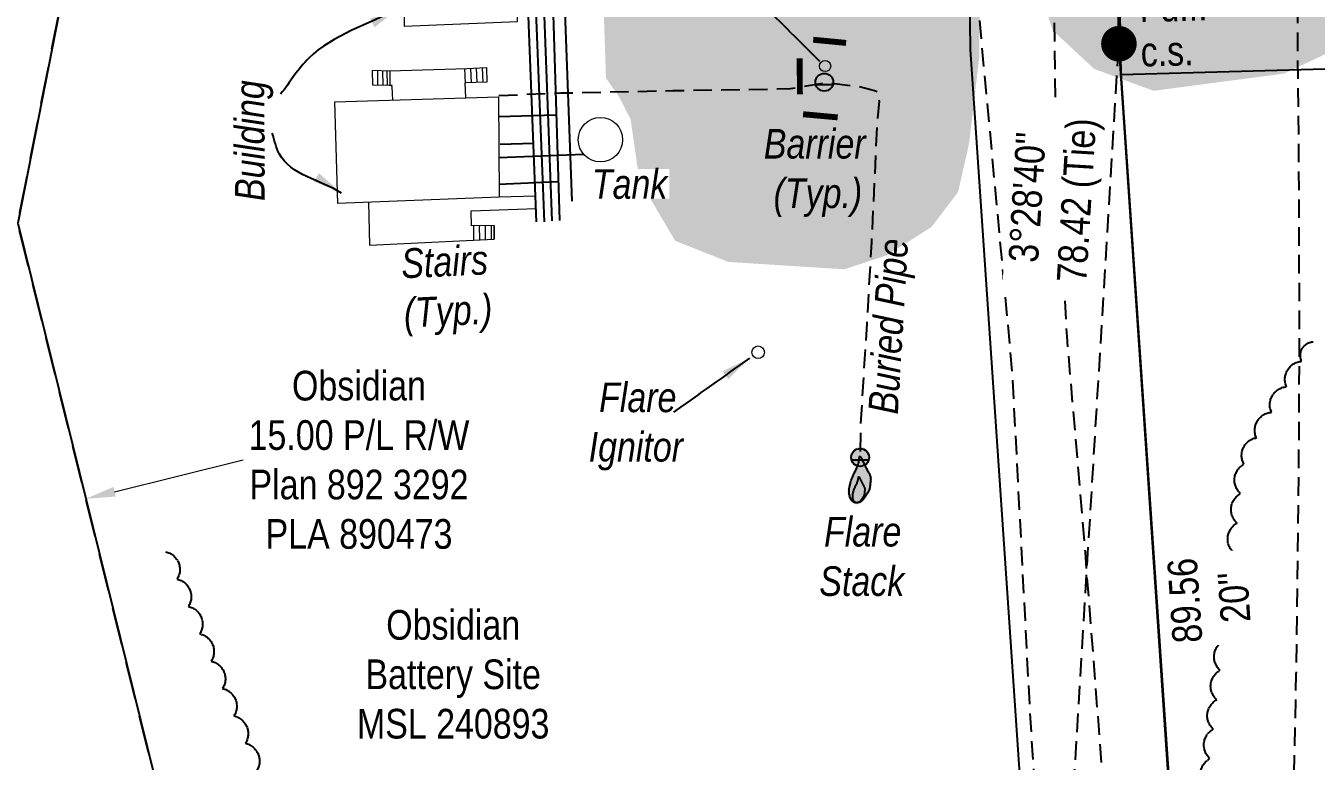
# Model space of a CAD drawing. Extents: x 623995 to 631000, y 5840139 to 5844688.
# Drawn here: x 629826.5 to 630261.8, y 5840692.2 to 5840940.2 of the extents above; entities that cross this region are included whole.
import ezdxf

# ---------------------------------------------------------------- set-up
doc = ezdxf.new("R2010")
doc.units = 0
doc.header["$LTSCALE"] = 5
doc.header["$PDSIZE"] = 0.5
for name, pattern in [('0', [1, 1, 0]), ('foc-ACCESSROAD', [3.75, 2.5, -1.25]), ('foc-TIELINE', [1.875, 1.25, -0.625]), ('UG_PIPE', [1.875, 1.25, -0.625])]:
    doc.linetypes.add(name, pattern=pattern)
doc.layers.get('Defpoints').update_dxf_attribs({"color": 9})
for name, color, linetype, lineweight in [('AS-GENERAL', 48, 'Continuous', 18), ('C-AR-T', 13, 'Continuous', 9), ('C-RW-T', 13, 'Continuous', 9), ('T-TEXT', 48, 'Continuous', 18)]:
    doc.layers.add(name, color=color, linetype=linetype, lineweight=lineweight)
for name, color, linetype in [('AS-PIPE-AG', 44, 'Continuous'), ('AS-PIPE-UG', 44, 'UG_PIPE'), ('AS-PIPE-UG-T', 44, 'Continuous'), ('AS-ROADS', 254, 'Continuous'), ('AS-SYMBOL', 7, 'Continuous'), ('C-RW', 13, 'Continuous'), ('C-WS', 13, 'foc-ACCESSROAD'), ('L-BD', 7, 'Continuous'), ('L-MON', 1, 'Continuous'), ('L-TIE', 7, 'foc-TIELINE'), ('L-TIE-T', 7, 'Continuous'), ('T-BUSH', 110, '0')]:
    doc.layers.add(name, color=color, linetype=linetype)
doc.styles.add('80CG', font='ARIALN.TTF', dxfattribs={"height": 10})
doc.styles.add('80L', font='ARIALN.TTF', dxfattribs={"height": 10})
doc.dimstyles.new('Compass 5 000', dxfattribs={"dimscale": 5, "dimtxt": 9, "dimasz": 2, "dimexe": 0.2, "dimexo": 0.0625, "dimgap": 0.5, "dimtad": 0, "dimtih": 1, "dimtoh": 1, "dimzin": 0, "dimdsep": 46, "dimtxsty": '80CG', "dimcen": 0.1, "dimse1": 1, "dimse2": 1, "dimclrd": 256, "dimclrt": 256, "dimaunit": 1, "dimadec": 4, "dimazin": 0, "dimtfac": 0.06, "dimtofl": 0, "dimtmove": 0, "dimatfit": 1, "dimfxl": 0.2, "dimtolj": 1, "dimtzin": 0, "dimlwd": -1, "dimarcsym": 0})

# ---------------------------------------------------------------- blocks, each defined once
blk = doc.blocks.new('*D707')
at = {"layer": 'C-RW-T', "transparency": 16777216}
for p, q in [((629856.48, 5840783.06), (629899.84, 5840793.76)), ((629764.26, 5840760.31), (629754.55, 5840757.92))]:
    blk.add_line(p, q, dxfattribs=at)
for points in [[(629856.08, 5840784.68), (629856.88, 5840781.44), (629846.77, 5840780.66)], [(629763.86, 5840761.93), (629764.66, 5840758.69), (629773.97, 5840762.71)]]:
    blk.add_solid(points, dxfattribs=at)
at = {"layer": 'Defpoints', "color": 0, "transparency": 16777216}
for p in [(629842.25, 5840798.97), (629769.45, 5840781.02), (629773.97, 5840762.71)]:
    blk.add_point(p, dxfattribs=at)
at = {"layer": 'C-RW-T', "transparency": 16777216, "insert": (629938.92, 5840793.76), "char_height": 10, "attachment_point": 5, "style": '80CG'}
blk.add_mtext('\\A1;Obsidian\\P15.00 P/L R/W\\PPlan 892 3292\\PPLA 890473', dxfattribs=at)
blk = doc.blocks.new('RISER')
h = blk.add_hatch(color=255)
h.dxf.hatch_style = 1
edge = h.paths.add_edge_path()
edge.add_arc((0, 0), 0.7, 0, 360)
blk.add_hatch(color=48).paths.add_polyline_path([(0.581, -0.15), (-0.581, -0.15, 0.774597)])
at = {"color": 48}
blk.add_line((-0.581, -0.15), (0.581, -0.15), dxfattribs=at)
blk.add_circle((0, 0), 0.6, dxfattribs=at)
blk = doc.blocks.new('FLARE')
h = blk.add_hatch(color=255)
h.dxf.hatch_style = 1
h.paths.add_polyline_path([(0.163, 2.409, 0.114147), (0.125, 2.434), (0.109, 2.439, 0.261551), (0.012, 2.423), (0, 2.413, 0.131268), (-0.031, 2.371), (-0.04, 2.346, 0.041497), (-0.045, 2.33), (-0.053, 2.292, 0.015174), (-0.054, 2.286), (-0.061, 2.237, 0.004376), (-0.061, 2.236), (-0.068, 2.178), (-0.077, 2.114), (-0.087, 2.047), (-0.101, 1.977), (-0.118, 1.906), (-0.14, 1.833), (-0.165, 1.759), (-0.193, 1.684), (-0.223, 1.609), (-0.256, 1.534), (-0.289, 1.46), (-0.324, 1.388), (-0.358, 1.317), (-0.393, 1.247, 0.000505), (-0.393, 1.247), (-0.428, 1.176, 0.002398), (-0.428, 1.175), (-0.463, 1.104, 0.004177), (-0.464, 1.102), (-0.497, 1.029, 0.005735), (-0.498, 1.027), (-0.531, 0.951, 0.006994), (-0.532, 0.948), (-0.564, 0.869, 0.00791), (-0.565, 0.866), (-0.596, 0.781, 0.008323), (-0.597, 0.778), (-0.627, 0.688, 0.008095), (-0.628, 0.684), (-0.656, 0.59, 0.008067), (-0.656, 0.587), (-0.682, 0.489, 0.008387), (-0.682, 0.486), (-0.704, 0.386, 0.009056), (-0.705, 0.383), (-0.723, 0.283, 0.010123), (-0.724, 0.279), (-0.738, 0.181, 0.011689), (-0.739, 0.176), (-0.748, 0.081, 0.013925), (-0.748, 0.075), (-0.752, -0.017, 0.016488), (-0.752, -0.023), (-0.749, -0.11, 0.017255), (-0.749, -0.117), (-0.741, -0.198, 0.01735), (-0.74, -0.205), (-0.728, -0.28, 0.017311), (-0.726, -0.287), (-0.71, -0.357, 0.01715), (-0.708, -0.364), (-0.687, -0.429, 0.016886), (-0.685, -0.435), (-0.662, -0.495, 0.016546), (-0.659, -0.501), (-0.634, -0.556, 0.016164), (-0.631, -0.562), (-0.604, -0.611, 0.016329), (-0.6, -0.617), (-0.572, -0.661, 0.018828), (-0.568, -0.667), (-0.538, -0.707, 0.022087), (-0.533, -0.714), (-0.502, -0.748, 0.025345), (-0.495, -0.755), (-0.463, -0.785, 0.028234), (-0.454, -0.792), (-0.42, -0.817, 0.030298), (-0.409, -0.823), (-0.373, -0.843, 0.031129), (-0.362, -0.848), (-0.324, -0.864, 0.030544), (-0.312, -0.867), (-0.272, -0.878, 0.028465), (-0.26, -0.88), (-0.217, -0.887, 0.025311), (-0.207, -0.888), (-0.162, -0.89, 0.02283), (-0.153, -0.89), (-0.107, -0.887, 0.021226), (-0.099, -0.887), (-0.052, -0.88, 0.020401), (-0.044, -0.879), (0.002, -0.869, 0.020299), (0.01, -0.867), (0.055, -0.853, 0.020911), (0.063, -0.85), (0.106, -0.833, 0.022277), (0.114, -0.83), (0.154, -0.809, 0.023712), (0.163, -0.804), (0.2, -0.781, 0.022408), (0.207, -0.776), (0.242, -0.749, 0.01993), (0.248, -0.744), (0.28, -0.716, 0.017146), (0.285, -0.711), (0.314, -0.68, 0.014211), (0.318, -0.676), (0.345, -0.645, 0.011221), (0.348, -0.641), (0.374, -0.609, 0.008212), (0.376, -0.606), (0.4, -0.573, 0.005172), (0.402, -0.571), (0.425, -0.538, 0.002523), (0.425, -0.537), (0.448, -0.505, 0.001671), (0.448, -0.504), (0.47, -0.472, 0.001229), (0.471, -0.472), (0.492, -0.439, 0.00075), (0.493, -0.439), (0.514, -0.406, 0.00026), (0.515, -0.406), (0.537, -0.373), (0.56, -0.339), (0.583, -0.304), (0.608, -0.267), (0.634, -0.229, 0.001311), (0.634, -0.228), (0.661, -0.188, 0.003726), (0.662, -0.187), (0.689, -0.145, 0.006065), (0.691, -0.143), (0.717, -0.101, 0.008452), (0.719, -0.098), (0.744, -0.054, 0.010991), (0.746, -0.05), (0.77, -0.005, 0.013767), (0.772, 0), (0.793, 0.046, 0.016839), (0.795, 0.053), (0.813, 0.099, 0.019104), (0.815, 0.107), (0.829, 0.154, 0.016987), (0.83, 0.161), (0.841, 0.209, 0.013636), (0.842, 0.214), (0.849, 0.263, 0.010244), (0.85, 0.267), (0.855, 0.315, 0.006846), (0.856, 0.317), (0.86, 0.365, 0.003419), (0.86, 0.367), (0.863, 0.414), (0.867, 0.46), (0.871, 0.503), (0.876, 0.545), (0.881, 0.586), (0.887, 0.628, 0.001278), (0.887, 0.629), (0.893, 0.67, 0.004735), (0.893, 0.672), (0.898, 0.712, 0.008354), (0.899, 0.715), (0.902, 0.755, 0.012059), (0.902, 0.76), (0.904, 0.8, 0.015712), (0.904, 0.806), (0.903, 0.846, 0.018457), (0.903, 0.853), (0.899, 0.893, 0.018102), (0.898, 0.9), (0.891, 0.94, 0.016533), (0.89, 0.946), (0.88, 0.987, 0.014576), (0.878, 0.992), (0.866, 1.034, 0.012435), (0.864, 1.038), (0.849, 1.081, 0.010283), (0.847, 1.085), (0.829, 1.13, 0.00824), (0.828, 1.133), (0.807, 1.18, 0.00638), (0.806, 1.182), (0.782, 1.232, 0.004735), (0.781, 1.234), (0.755, 1.286, 0.003388), (0.755, 1.287), (0.727, 1.341, 0.002345), (0.726, 1.342), (0.697, 1.398, 0.001492), (0.696, 1.399), (0.666, 1.455, 0.000746), (0.666, 1.456), (0.635, 1.513), (0.604, 1.569), (0.575, 1.625), (0.546, 1.678), (0.52, 1.729), (0.495, 1.779), (0.471, 1.827), (0.448, 1.875), (0.425, 1.923), (0.401, 1.973), (0.377, 2.023), (0.353, 2.076, 0.000332), (0.353, 2.076), (0.327, 2.132, 0.001849), (0.326, 2.132), (0.3, 2.188, 0.0038), (0.299, 2.189), (0.273, 2.242, 0.006473), (0.272, 2.244), (0.246, 2.293, 0.010865), (0.244, 2.297), (0.22, 2.338, 0.019524), (0.215, 2.345), (0.193, 2.377, 0.041077), (0.183, 2.389)])
at = {"color": 48, "flags": 128}
for points in [[(0.109, -0.72), (0.069, -0.74), (0.026, -0.758), (-0.019, -0.771), (-0.065, -0.781), (-0.112, -0.788), (-0.158, -0.79), (-0.203, -0.788), (-0.246, -0.782), (-0.287, -0.771), (-0.325, -0.755), (-0.361, -0.735), (-0.395, -0.711), (-0.428, -0.681), (-0.458, -0.647), (-0.488, -0.608), (-0.516, -0.563), (-0.543, -0.514), (-0.569, -0.459), (-0.592, -0.399), (-0.612, -0.334), (-0.629, -0.264), (-0.642, -0.188), (-0.649, -0.107), (-0.652, -0.021), (-0.648, 0.071), (-0.639, 0.167), (-0.625, 0.265), (-0.607, 0.365), (-0.585, 0.464), (-0.56, 0.562), (-0.532, 0.656), (-0.502, 0.747), (-0.472, 0.831), (-0.439, 0.911), (-0.406, 0.987), (-0.373, 1.06), (-0.338, 1.132), (-0.304, 1.202), (-0.269, 1.273), (-0.233, 1.345), (-0.198, 1.418), (-0.164, 1.494), (-0.131, 1.57), (-0.1, 1.648), (-0.071, 1.725), (-0.045, 1.803), (-0.022, 1.88), (-0.003, 1.955), (0.011, 2.029), (0.022, 2.1), (0.031, 2.165), (0.038, 2.223), (0.045, 2.272), (0.053, 2.31), (0.063, 2.335), (0.075, 2.345), (0.091, 2.339), (0.111, 2.319), (0.133, 2.287), (0.158, 2.246), (0.183, 2.197), (0.21, 2.144), (0.236, 2.089), (0.262, 2.034), (0.287, 1.981), (0.311, 1.93), (0.334, 1.88), (0.358, 1.832), (0.381, 1.783), (0.406, 1.734), (0.431, 1.684), (0.458, 1.632), (0.486, 1.578), (0.516, 1.522), (0.547, 1.465), (0.578, 1.408), (0.608, 1.351), (0.638, 1.295), (0.666, 1.241), (0.692, 1.189), (0.715, 1.139), (0.736, 1.092), (0.755, 1.048), (0.77, 1.005), (0.783, 0.963), (0.792, 0.923), (0.799, 0.883), (0.803, 0.843), (0.804, 0.804), (0.803, 0.764), (0.799, 0.724), (0.794, 0.684), (0.788, 0.642), (0.782, 0.6), (0.776, 0.557), (0.771, 0.513), (0.767, 0.468), (0.764, 0.421), (0.76, 0.374), (0.756, 0.326), (0.75, 0.278), (0.743, 0.23), (0.733, 0.182), (0.719, 0.134), (0.702, 0.087), (0.681, 0.041), (0.658, -0.004), (0.632, -0.048), (0.606, -0.091), (0.579, -0.132), (0.552, -0.172), (0.525, -0.211), (0.5, -0.248), (0.477, -0.283), (0.454, -0.317), (0.431, -0.351), (0.409, -0.383), (0.388, -0.416), (0.366, -0.448), (0.343, -0.481), (0.32, -0.514), (0.296, -0.547), (0.27, -0.579), (0.242, -0.611), (0.213, -0.641), (0.181, -0.67), (0.147, -0.696)], [(0.018, -0.749), (-0.005, -0.76), (-0.029, -0.77), (-0.054, -0.778), (-0.08, -0.783), (-0.106, -0.787), (-0.132, -0.788), (-0.157, -0.787), (-0.181, -0.783), (-0.204, -0.777), (-0.225, -0.769), (-0.246, -0.758), (-0.265, -0.744), (-0.283, -0.727), (-0.3, -0.708), (-0.317, -0.686), (-0.332, -0.661), (-0.348, -0.633), (-0.362, -0.603), (-0.375, -0.569), (-0.386, -0.533), (-0.396, -0.493), (-0.403, -0.451), (-0.407, -0.406), (-0.408, -0.357), (-0.406, -0.306), (-0.401, -0.252), (-0.394, -0.197), (-0.383, -0.142), (-0.371, -0.086), (-0.357, -0.031), (-0.341, 0.022), (-0.325, 0.072), (-0.308, 0.12), (-0.29, 0.165), (-0.271, 0.207), (-0.252, 0.248), (-0.233, 0.288), (-0.213, 0.328), (-0.194, 0.367), (-0.174, 0.407), (-0.155, 0.449), (-0.135, 0.491), (-0.117, 0.534), (-0.099, 0.577), (-0.083, 0.62), (-0.068, 0.664), (-0.056, 0.707), (-0.045, 0.749), (-0.037, 0.791), (-0.031, 0.83), (-0.026, 0.867), (-0.022, 0.899), (-0.018, 0.927), (-0.014, 0.948), (-0.008, 0.962), (-0.001, 0.968), (0.008, 0.964), (0.019, 0.953), (0.031, 0.935), (0.045, 0.912), (0.059, 0.885), (0.074, 0.855), (0.089, 0.824), (0.103, 0.793), (0.117, 0.764), (0.131, 0.735), (0.144, 0.707), (0.157, 0.68), (0.17, 0.653), (0.184, 0.625), (0.198, 0.597), (0.213, 0.568), (0.229, 0.538), (0.246, 0.507), (0.263, 0.475), (0.28, 0.443), (0.297, 0.411), (0.314, 0.38), (0.329, 0.349), (0.344, 0.32), (0.357, 0.292), (0.369, 0.266), (0.379, 0.241), (0.388, 0.217), (0.395, 0.194), (0.4, 0.171), (0.404, 0.149), (0.406, 0.126), (0.407, 0.104), (0.406, 0.082), (0.404, 0.06), (0.401, 0.037), (0.398, 0.014), (0.395, -0.009), (0.391, -0.034), (0.388, -0.058), (0.386, -0.084), (0.384, -0.11), (0.382, -0.136), (0.38, -0.163), (0.377, -0.19), (0.373, -0.217), (0.367, -0.244), (0.359, -0.271), (0.349, -0.297), (0.338, -0.323), (0.325, -0.348), (0.311, -0.373), (0.296, -0.397), (0.281, -0.42), (0.265, -0.442), (0.251, -0.464), (0.237, -0.484), (0.223, -0.504), (0.211, -0.523), (0.198, -0.542), (0.186, -0.56), (0.174, -0.579), (0.161, -0.597), (0.149, -0.615), (0.136, -0.633), (0.122, -0.652), (0.108, -0.67), (0.092, -0.688), (0.076, -0.705), (0.058, -0.721), (0.039, -0.736)]]:
    blk.add_lwpolyline(points, close=True, dxfattribs=at)
blk = doc.blocks.new('fdia')
at = {"color": 255, "const_width": 1}
blk.add_lwpolyline([(-0.5, 0, 1), (0.5, 0, 1)], format="xyb", close=True, dxfattribs=at)
blk = doc.blocks.new('Fdiaa')
blk.add_blockref('fdia', (0, 0))
blk = doc.blocks.new('fdib')
at = {"color": 1, "const_width": 1.6}
blk.add_lwpolyline([(-0.4, 0, 1), (0.4, 0, 1)], format="xyb", close=True, dxfattribs=at)
at = {"color": 1}
blk.add_circle((0, 0), 0.8, dxfattribs=at)
blk = doc.blocks.new('Fdibb')
blk.add_blockref('fdib', (0, 0))
blk = doc.blocks.new('fdicc')
for name in ['Fdibb', 'Fdiaa']:
    blk.add_blockref(name, (0, 0))
blk = doc.blocks.new('FDI')
blk.add_blockref('fdicc', (0, 0))

msp = doc.modelspace()

# ---------------------------------------------------------------- hatches: boundary and pattern name
at = {"layer": 'AS-ROADS'}
h = msp.add_hatch(color=256, dxfattribs=at)
h.dxf.hatch_style = 1
h.paths.add_polyline_path([(630153.666, 5841160.197), (630162.394, 5841174.219), (630169.564, 5841185.749), (630175.487, 5841200.706), (630186.681, 5841216.711), (630196.656, 5841217.645), (630211.308, 5841213.595), (630228.141, 5841208.609), (630243.104, 5841201.442), (630248.092, 5841179.006), (630248.716, 5841171.527), (630261.808, 5841174.643), (630263.679, 5841194.275), (630267.42, 5841211.413), (630277.083, 5841236.03), (630285.5, 5841250.053), (630302.075, 5841281.601), (630292.1, 5841300.921), (630282.436, 5841313.385), (630272.149, 5841327.719), (630267.785, 5841342.677), (630257.497, 5841355.453), (630223.489, 5841399.165), (630210.708, 5841421.912), (630180.782, 5841444.348), (630164.572, 5841458.059), (630114.012, 5841532.963), (630060.973, 5841614.401), (629969.891, 5841734.502), (629941.058, 5841726.608), (630022.839, 5841629.38), (630083.342, 5841535.846), (630105.602, 5841472.962), (630114.312, 5841430.395), (630118.184, 5841397.018), (630113.828, 5841363.641), (630091.717, 5841345.222), (630068.697, 5841334.177), (630046.597, 5841330.495), (630025.726, 5841330.188), (630014.983, 5841328.961), (630010.072, 5841275.883), (630028.795, 5841271.28), (630030.938, 5841151.505), (630029.774, 5841074.16), (630030.389, 5841052.957), (630019.751, 5840995.94), (630022.239, 5840922.581), (630026.682, 5840916.209), (630030.546, 5840908.678), (630033.504, 5840888.12), (630045.587, 5840867.681), (630063.555, 5840860.558), (630102.591, 5840858.081), (630116.841, 5840862.726), (630132.022, 5840872.326), (630141.006, 5840884.094), (630144.724, 5840900.507), (630148.132, 5840929.308), (630148.442, 5840956.869), (630149.061, 5840972.354), (630156.615, 5840971.129), (630166.528, 5840957.722), (630172.943, 5840938.681), (630186.938, 5840925.662), (630206.959, 5840918.279), (630250.955, 5840924.078), (630264.562, 5840930.49), (630285.749, 5840937.873), (630305.575, 5840947.006), (630318.21, 5840951.086), (630358.036, 5840952.147), (630358.657, 5840962.398), (630345.497, 5840967.94), (630331.228, 5840969.038), (630317.813, 5840969.891), (630281.001, 5840967.499), (630256.823, 5840969.838), (630244.93, 5840975.1), (630235.765, 5840991.277), (630227.381, 5841000.438), (630198.329, 5841002.971), (630179.806, 5841002.777), (630159.486, 5841011.438), (630154.806, 5841024.302), (630151.101, 5841040.284), (630142.132, 5841053.343), (630136.088, 5841065.817), (630139.949, 5841111.586), (630146.184, 5841123.115), (630148.99, 5841142.747)])
h.paths.add_polyline_path([(630153.281, 5841256.771), (630151.088, 5841268.98), (630149.209, 5841285.886), (630147.957, 5841322.201), (630147.957, 5841348.498), (630149.523, 5841403.911), (630150.149, 5841406.728), (630159.545, 5841410.798), (630174.891, 5841405.789), (630205.896, 5841379.492), (630227.819, 5841354.76), (630244.418, 5841329.715), (630253.5, 5841297.782), (630252.561, 5841277.433), (630244.731, 5841258.336), (630224.693, 5841253.844), (630201.198, 5841258.023), (630193.369, 5841269.92), (630175.204, 5841259.902)], flags=16)

# ---------------------------------------------------------------- linework, layer by layer
at = {"layer": 'AS-GENERAL', "flags": 128}
for points in [[(629954.516, 5840961.191), (629954.204, 5840940.108), (629992.44, 5840941.665), (629991.816, 5840962.437), (629954.516, 5840961.191)], [(629950.046, 5840919.581), (629950.087, 5840920.1), (629949.179, 5840920.063), (629943.59, 5840920.214), (629943.508, 5840925.284), (629949.179, 5840924.99), (629975.335, 5840925.799), (629981.932, 5840926.112), (629982.023, 5840921.195)], [(629945.301, 5840920.168), (629945.256, 5840925.193)], [(629947.037, 5840920.121), (629946.934, 5840925.106)], [(629948.482, 5840920.082), (629948.408, 5840925.03)], [(629949.377, 5840920.072), (629949.375, 5840924.996)], [(629974.838, 5840920.873), (629974.607, 5840925.765)], [(629976.835, 5840920.967), (629976.604, 5840925.859)], [(629978.832, 5840921.062), (629978.601, 5840925.954)], [(629980.829, 5840921.156), (629980.598, 5840926.049)], [(629950.046, 5840919.581), (629950.18, 5840915.126)], [(629982.023, 5840921.195), (629974.675, 5840920.956), (629974.828, 5840915.868)], [(629930.749, 5840914.541), (629985.985, 5840916.204), (629986.151, 5840882.443), (629931.747, 5840880.281), (629930.749, 5840914.541)]]:
    msp.add_lwpolyline(points, dxfattribs=at)
at = {"layer": 'AS-GENERAL', "const_width": 1.999, "flags": 128}
for points in [[(630092.149, 5840935.503), (630103.239, 5840934.432)], [(630087.648, 5840917.134), (630087.595, 5840929.184)], [(630088.72, 5840910.386), (630100.399, 5840909.315)]]:
    msp.add_lwpolyline(points, dxfattribs=at)
at = {"layer": 'AS-GENERAL'}
for centre, radius in [((630096.169, 5840926.63), 1.89), ((630020.369, 5840901.797), 7.489), ((630073.568, 5840830.093), 2.12)]:
    msp.add_circle(centre, radius, dxfattribs=at)
at = {"layer": 'AS-PIPE-AG', "flags": 128}
for points in [[(630004.05, 5840874.4), (629995.728, 5841096.785), (630014.574, 5841097.071), (630014.202, 5841210.34)], [(629998.814, 5840874.093), (629990.032, 5841099.677), (629989.946, 5841101.409)], [(629992.333, 5841101.527), (630001.431, 5840874.094)], [(630018.11, 5841073.03), (630000.526, 5841072.221), (630006.554, 5840874.58)], [(630010.78, 5840881.028), (630003.831, 5841069.508), (630015.899, 5841070.067)], [(629986.017, 5840909.635), (630005.466, 5840910.228)], [(629986.593, 5840900.284), (629997.782, 5840900.585)], [(630014.753, 5840896.843), (629986.086, 5840895.661)], [(629986.129, 5840886.82), (630005.944, 5840887.644)]]:
    msp.add_lwpolyline(points, dxfattribs=at)
at = {"layer": 'AS-PIPE-UG', "flags": 128}
for points in [[(630215.748, 5841167.418), (630243.193, 5841164.198), (630252.508, 5841160.243), (630256.633, 5841154.898), (630260.203, 5841147.728), (630257.888, 5841129.648), (630256.653, 5841097.523), (630256.508, 5841066.768), (630256.173, 5841022.948), (630255.468, 5840940.138), (630255.903, 5840893.538), (630256.083, 5840837.923), (630255.878, 5840790.228), (630255.008, 5840721.498), (630253.333, 5840642.273), (630250.873, 5840588.573), (630247.958, 5840570.993), (630235.053, 5840551.283), (630207.938, 5840537.178), (630167.258, 5840518.873), (630110.758, 5840518.778), (630047.053, 5840527.198), (629994.948, 5840538.208), (629947.418, 5840564.733)], [(630167.718, 5841051.903), (630173.543, 5841042.948), (630174.488, 5841000.553), (630173.353, 5840944.988), (630174.033, 5840902.238), (630177.683, 5840835.403), (630183.838, 5840762.638), (630190.913, 5840671.188), (630193.788, 5840623.278)], [(629986.123, 5840916.718), (630006.988, 5840917.563), (630044.763, 5840918.328), (630084.438, 5840919.013), (630096.678, 5840921.038), (630107.663, 5840919.713), (630112.853, 5840918.403), (630114.228, 5840917.783), (630114.353, 5840914.763), (630113.693, 5840907.748), (630111.803, 5840867.183), (630110.198, 5840839.843), (630108.103, 5840805.478), (630107.948, 5840794.588)]]:
    msp.add_lwpolyline(points, dxfattribs=at)
at = {"layer": 'C-RW', "flags": 128}
for points in [[(629499.587, 5841831.829), (629858.188, 5841491.323), (629867.829, 5841097.874), (629823.813, 5840873.653), (629878.998, 5840650.153), (629996.178, 5840556.518), (630220.362, 5840562.851), (630195.273, 5840934.148), (630192.312, 5841170.944), (630292.43, 5841172.051), (630295.326, 5840938.119), (630325.428, 5840490.631), (630227.86, 5840487.902), (629970.419, 5840481.241), (629812.253, 5840607.513), (629747.058, 5840871.798), (629793.068, 5841106.168), (629784.113, 5841458.373), (629443.938, 5841781.362)], [(630196.475, 5840179.167), (630145.212, 5840932.194), (630140.514, 5841315.921), (630190.492, 5841316.538), (630195.273, 5840934.148), (630246.521, 5840180.952)], [(630925.021, 5840840.533), (630811.174, 5840940.794), (630195.987, 5840923.653), (630193.249, 5841095.977), (630275.776, 5841096.89), (630278.45, 5841001.236), (630838.598, 5841016.544), (630977.849, 5840893.91)]]:
    msp.add_lwpolyline(points, dxfattribs=at)
at = {"layer": 'C-WS', "flags": 128}
msp.add_lwpolyline([(629739.873, 5841603.823), (629973.943, 5841812.393), (630169.918, 5841607.903), (630613.033, 5841620.138), (630629.993, 5841010.843), (630294.258, 5841001.663), (630295.033, 5840938.203), (630320.538, 5840565.018), (629996.178, 5840556.518), (629878.998, 5840650.153), (629823.813, 5840873.653), (629868.208, 5841099.803), (629858.188, 5841491.323), (629739.873, 5841603.823)], close=True, dxfattribs=at)
at = {"layer": 'T-BUSH', "flags": 128}
for points in [[(629795.878, 5840163.15, -0.5205671), (629803.145, 5840170.014, -0.5205671), (629810.412, 5840176.878, -0.5205671), (629817.68, 5840183.742, -0.5205671), (629824.947, 5840190.606, -0.5205671), (629832.215, 5840197.469, -0.5205671), (629839.571, 5840203.516, -0.5205671), (629848.14, 5840198.369, -0.5205671), (629856.709, 5840193.222, -0.5205671), (629865.279, 5840188.075, -0.5205671), (629873.848, 5840182.928, -0.5205671), (629882.133, 5840179.932, -0.5205671), (629889.069, 5840187.131, -0.5205671), (629896.004, 5840194.33, -0.5205671), (629902.94, 5840201.529, -0.5205671), (629909.875, 5840208.728, -0.5205671), (629916.811, 5840215.927, -0.5205671), (629923.747, 5840223.126, -0.5205671), (629930.682, 5840230.325, -0.5205671), (629937.618, 5840237.524, -0.5205671), (629944.553, 5840244.723, -0.5205671), (629951.489, 5840251.922, -0.5205671), (629958.424, 5840259.121, -0.5205671), (629965.382, 5840266.297, -0.5205671), (629972.815, 5840272.981, -0.5205671), (629980.247, 5840279.666, -0.5205671), (629987.68, 5840286.35, -0.5205671), (629995.113, 5840293.034, -0.5205671), (630002.546, 5840299.719, -0.5205671), (630011.838, 5840303.24, -0.5205671), (630021.294, 5840306.483, -0.5205671), (630030.749, 5840309.727, -0.5205671), (630037.77, 5840315.451, -0.5205671), (630041.19, 5840324.844, -0.5205671), (630044.611, 5840334.237, -0.5205671), (630048.032, 5840343.63, -0.5205671), (630039.039, 5840347.428, -0.5205671), (630029.736, 5840351.086, -0.5205671), (630020.433, 5840354.745, -0.5205671), (630011.13, 5840358.403, -0.5205671), (630013.196, 5840367.251, -0.5205671), (630016.527, 5840376.676, -0.5205671), (630019.857, 5840386.101, -0.5205671), (630025.35, 5840394.032, -0.5205671), (630032.992, 5840400.476, -0.5205671), (630040.634, 5840406.919, -0.5205671), (630048.276, 5840413.363, -0.5205671), (630055.919, 5840419.807, -0.5205671), (630063.561, 5840426.251, -0.5205671), (630069.499, 5840434.267, -0.5205671), (630075.308, 5840442.402, -0.5205671), (630081.116, 5840450.538, -0.5205671), (630086.925, 5840458.674, -0.5205671), (630092.733, 5840466.809, -0.5205671), (630098.542, 5840474.945, -0.5205671), (630104.35, 5840483.08, -0.5205671), (630110.159, 5840491.216, -0.5205671), (630115.967, 5840499.352, -0.5205671), (630121.776, 5840507.487, -0.5205671), (630127.584, 5840515.623, -0.5205671), (630136.528, 5840520.051, -0.5205671), (630145.516, 5840524.426, -0.5205671), (630154.504, 5840528.802, -0.5205671), (630163.492, 5840533.177, -0.5205671), (630172.48, 5840537.553, -0.5205671), (630181.468, 5840541.929, -0.5205671), (630190.455, 5840546.304, -0.5205671), (630199.443, 5840550.68, -0.5205671), (630208.431, 5840555.055, -0.5205671), (630211.058, 5840563.938, -0.5205671), (630212.206, 5840573.868, -0.5205671), (630213.355, 5840583.798, -0.5205671), (630214.503, 5840593.728, -0.5205671), (630215.651, 5840603.658, -0.5205671), (630216.799, 5840613.589, -0.5205671), (630217.947, 5840623.519, -0.5205671), (630219.095, 5840633.449, -0.5205671), (630220.243, 5840643.379, -0.5205671), (630221.391, 5840653.31, -0.5205671), (630222.539, 5840663.24, -0.5205671), (630223.687, 5840673.17, -0.5205671), (630224.835, 5840683.1, -0.5205671), (630225.983, 5840693.03, -0.5205671), (630227.131, 5840702.961, -0.5205671), (630228.279, 5840712.891, -0.5205671), (630229.427, 5840722.821, -0.5205671), (630230.575, 5840732.751, -0.5205671), (630231.723, 5840742.681, -0.5205671), (630232.871, 5840752.612, -0.5205671), (630234.019, 5840762.542, -0.5205671), (630235.167, 5840772.472, -0.5205671), (630236.315, 5840782.402, -0.5205671), (630237.463, 5840792.333, -0.5205671), (630241.658, 5840801.238, -0.5205671), (630246.743, 5840809.845, -0.5205671), (630251.828, 5840818.452, -0.5205671), (630256.912, 5840827.058, -0.5205671), (630260.814, 5840833.663, -0.5205671)], [(629873.694, 5840762.807, -0.5205671), (629877.534, 5840753.577, -0.5205671), (629881.373, 5840744.347, -0.5205671), (629885.213, 5840735.118, -0.5205671), (629889.052, 5840725.888, -0.5205671), (629892.892, 5840716.659, -0.5205671), (629896.732, 5840707.429, -0.5205671), (629900.571, 5840698.2, -0.5205671), (629904.411, 5840688.97, -0.5205671), (629908.251, 5840679.741, -0.5205671), (629912.09, 5840670.511, -0.5205671), (629915.93, 5840661.282, -0.5205671), (629919.769, 5840652.052, -0.5205671), (629923.609, 5840642.822, -0.5205671), (629927.449, 5840633.593, -0.5205671), (629931.288, 5840624.363, -0.5205671), (629935.128, 5840615.134, -0.5205671), (629938.968, 5840605.904, -0.5205671), (629948.114, 5840602.147, -0.5205671), (629957.457, 5840598.592, -0.5205671), (629966.8, 5840595.037, -0.5205671), (629976.143, 5840591.482, -0.5205671), (629985.486, 5840587.928, -0.5205671), (629994.829, 5840584.373, -0.5205671), (630004.172, 5840580.818, -0.5205671), (630013.515, 5840577.263, -0.5205671), (630022.858, 5840573.709, -0.5205671), (630032.201, 5840570.154, -0.5205671), (630041.544, 5840566.599, -0.5205671), (630050.886, 5840563.044, -0.5205671), (630060.229, 5840559.489, -0.5205671), (630069.572, 5840555.935, -0.5205671), (630067.228, 5840549.768, -0.5205671), (630060.287, 5840542.575, -0.5205671), (630053.345, 5840535.382, -0.5205671), (630046.404, 5840528.188, -0.5205671), (630039.463, 5840520.995, -0.5205671), (630032.521, 5840513.801, -0.5205671), (630025.58, 5840506.608, -0.5205671), (630018.639, 5840499.414, -0.5205671), (630011.697, 5840492.221, -0.5205671), (630004.756, 5840485.028, -0.5205671), (629997.815, 5840477.834, -0.5205671), (629990.874, 5840470.641, -0.5205671), (629983.932, 5840463.447, -0.5205671), (629976.991, 5840456.254, -0.5205671), (629970.05, 5840449.06, -0.5205671), (629963.108, 5840441.867, -0.5205671), (629956.167, 5840434.674, -0.5205671), (629949.202, 5840427.504, -0.5205671), (629942.077, 5840420.492, -0.5205671), (629934.952, 5840413.481, -0.5205671), (629927.827, 5840406.469, -0.5205671), (629920.701, 5840399.458, -0.5205671), (629913.576, 5840392.447, -0.5205671), (629906.451, 5840385.435, -0.5205671), (629899.326, 5840378.424, -0.5205671), (629892.201, 5840371.412, -0.5205671), (629885.076, 5840364.401, -0.5205671), (629877.951, 5840357.39, -0.5205671), (629870.826, 5840350.378, -0.5205671), (629863.7, 5840343.367, -0.5205671), (629856.575, 5840336.355, -0.5205671), (629849.45, 5840329.344, -0.5205671), (629842.325, 5840322.333, -0.5205671), (629835.101, 5840315.427, -0.5205671), (629827.61, 5840308.808, -0.5205671), (629820.118, 5840302.19, -0.5205671), (629812.627, 5840295.571, -0.5205671), (629805.135, 5840288.953, -0.5205671), (629797.644, 5840282.334, -0.5205671), (629790.152, 5840275.716, -0.5205671), (629782.661, 5840269.098, -0.5205671), (629775.169, 5840262.479, -0.5205671), (629767.678, 5840255.861, -0.5205671), (629760.186, 5840249.242, -0.5205671), (629752.695, 5840242.624, -0.5205671), (629745.203, 5840236.005, -0.5205671), (629737.711, 5840229.387, -0.5205671), (629733.578, 5840225.735, -0.5205671)]]:
    msp.add_lwpolyline(points, format="xyb", dxfattribs=at)

# ---------------------------------------------------------------- block references
at = {"layer": 'AS-SYMBOL', "color": 2, "xscale": 4.998179850000016, "yscale": 4.998179850000016, "zscale": 4.998179850000016}
for p in [(630095.888, 5840921.173), (630107.973, 5840794.613)]:
    msp.add_blockref('RISER', p, dxfattribs=at)
at = {"layer": 'AS-SYMBOL', "xscale": 4.998179850000016, "yscale": 4.998179850000016, "zscale": 4.998179850000016}
msp.add_blockref('FLARE', (630107.513, 5840783.273), dxfattribs=at)
at = {"layer": 'Defpoints'}
msp.add_blockref('FDI', (630195.273, 5840934.148), dxfattribs=at)
at = {"layer": 'L-MON', "color": 3, "xscale": 4.998179850000005, "yscale": 4.998179850000005, "zscale": 4.998179850000005}
msp.add_blockref('FDI', (630195.273, 5840934.148), dxfattribs=at)

# ---------------------------------------------------------------- texts
at = {"layer": 'AS-GENERAL', "char_height": 9.99636, "attachment_point": 1, "style": '80L'}
for s, width, insert in [('\\pi3.8438;{\\fArial Narrow|b0|i1|c0|p34;Flare \\P\\pi0.33214;Ignitor}', 32.93765, (630016.079, 5840819.891)), ('\\pi2.0566;{\\fArial Narrow|b0|i1|c0|p34;Flare \\P\\pi0.46104;Stack}', 29.3633, (630093.748, 5840774.574))]:
    msp.add_mtext_dynamic_manual_height_columns(s, width=width, gutter_width=50, heights=[0], dxfattribs=dict(at, insert=insert))
at = {"layer": 'AS-PIPE-UG-T', "insert": (630110.719, 5840809.606), "char_height": 9.99636, "attachment_point": 1, "rotation": 86.6403, "style": '80L'}
msp.add_mtext_dynamic_manual_height_columns('{\\fArial Narrow|b0|i1|c0|p34;Buried Pipe}', width=60.47936, gutter_width=50, heights=[0], dxfattribs=at)
at = {"layer": 'C-AR-T', "insert": (629970.69, 5840721.406), "char_height": 9.99636, "width": 103.94518, "attachment_point": 5, "style": '80CG'}
msp.add_mtext('\\A1;Obsidian \\PBattery Site\\PMSL 240893', dxfattribs=at)
at = {"layer": 'L-MON', "color": 1, "insert": (630202.053, 5840951.416), "char_height": 9.9964, "attachment_point": 1, "rotation": 1.58083, "line_spacing_factor": 0.9, "style": '80L'}
msp.add_mtext_dynamic_manual_height_columns('Fd.I. \\Pc.s.', width=22.04407, gutter_width=50, heights=[0], dxfattribs=at)
at = {"layer": 'T-TEXT', "insert": (630085.668, 5840905.415), "char_height": 9.99636, "attachment_point": 1, "style": '80L'}
msp.add_mtext_dynamic_manual_height_columns('\\pi-10.186;{\\fArial Narrow|b0|i1|c0|p34;Barrier\\P\\pi-6.8964;(Typ.)}', width=14.47792, gutter_width=50, heights=[0], dxfattribs=at)

# ---------------------------------------------------------------- leaders
at = {"layer": 'AS-GENERAL', "color": 6, "path_type": 1}
for points in [[(630094.335, 5840928.19), (630074.953, 5840947.56)], [(630070.678, 5840828.116), (630044.991, 5840809.852)]]:
    msp.add_leader(points, dimstyle='Compass 5 000', override={"dimgap": 0.5, "dimtad": 0}, dxfattribs=at)
at = {"layer": 'T-TEXT', "path_type": 1}
for points in [[(629952.158, 5840945.998), (629922.018, 5840929.339), (629912.444, 5840917.11)], [(629933.01, 5840883.792), (629912.089, 5840896.907), (629909.607, 5840903.996)]]:
    msp.add_leader(points, dimstyle='Compass 5 000', override={"dimgap": 0.5, "dimtad": 0}, dxfattribs=at)

# ---------------------------------------------------------------- next in the draw order: texts
at = {"layer": 'Defpoints', "insert": (629952.451, 5840864.983), "char_height": 9.99636, "attachment_point": 1, "rotation": 2.71233, "style": '80L', "bg_fill": 3, "box_fill_scale": 1, "bg_fill_color": 256, "bg_fill_transparency": 0}
msp.add_mtext_dynamic_manual_height_columns('\\pi0.46104;{\\fArial Narrow|b0|i1|c0|p34;Stairs \\P\\pi0.54287;(Typ.)}', width=29.35648, gutter_width=50, heights=[0], dxfattribs=at)
at = {"layer": 'L-BD', "insert": (630212.505, 5840746), "char_height": 9.9964, "width": 28.41164, "attachment_point": 2, "rotation": 93.8804, "style": '80L', "bg_fill": 3, "box_fill_scale": 1.15, "bg_fill_color": 256, "bg_fill_true_color": 256, "bg_fill_transparency": 0}
msp.add_mtext("89.56\\P20'' ", dxfattribs=at)

# ---------------------------------------------------------------- next in the draw order: linework, layer by layer
at = {"layer": 'AS-GENERAL', "flags": 128}
for points in [[(629942.17, 5840880.696), (629942.49, 5840866.211), (629984.516, 5840868.202), (629984.489, 5840872.881), (629976.856, 5840872.774), (629976.803, 5840877.772), (629998.64, 5840878.569), (629998.477, 5840882.735), (629986.151, 5840882.443)], [(629977.492, 5840872.783), (629977.52, 5840867.87)], [(629979.491, 5840872.811), (629979.519, 5840867.965)], [(629981.49, 5840872.839), (629981.517, 5840868.06)], [(629983.489, 5840872.867), (629983.516, 5840868.155)], [(629984.489, 5840872.881), (629984.516, 5840868.202)]]:
    msp.add_lwpolyline(points, dxfattribs=at)
at = {"layer": 'AS-PIPE-UG', "flags": 128}
msp.add_lwpolyline([(629766.99, 5840192.114), (629771.778, 5840196.828), (629898.353, 5840323.233), (629993.683, 5840416.223), (630040.423, 5840466.473), (630107.393, 5840532.603), (630159.558, 5840585.033), (630170.293, 5840608.093), (630169.718, 5840638.258), (630165.258, 5840709.973), (630159.368, 5840823.098), (630153.373, 5840887.653), (630148.268, 5840942.393), (630148.423, 5840963.263), (630157.083, 5840969.933), (630157.048, 5840969.978)], dxfattribs=at)

# ---------------------------------------------------------------- next in the draw order: dimensions: what is measured, and where the dimension line sits
at = {"layer": 'C-RW-T'}
dim = msp.add_linear_dim(base=(629773.969, 5840762.706), p1=(629842.252, 5840798.974), p2=(629769.453, 5840781.015), angle=193.85731, text='Obsidian\\P15.00 P/L R/W\\PPlan 892 3292\\PPLA 890473', dimstyle='Compass 5 000', dxfattribs=at)
dim.commit()
dim.dimension.update_dxf_attribs({"geometry": '*D707', "text_midpoint": (629938.925, 5840793.756), "dimtype": 161})

# ---------------------------------------------------------------- next in the draw order: texts
at = {"layer": 'L-TIE-T', "insert": (630159.332, 5840882.69), "char_height": 9.99636, "width": 61.14867, "attachment_point": 2, "rotation": 86.5229, "style": '80L', "bg_fill": 3, "box_fill_scale": 1.15, "bg_fill_color": 256, "bg_fill_true_color": 256, "bg_fill_transparency": 0}
msp.add_mtext("3°28'40'' \\P78.42 (Tie)", dxfattribs=at)
at = {"layer": 'T-TEXT', "char_height": 9.99636, "attachment_point": 1, "style": '80L', "bg_fill": 3, "box_fill_scale": 1, "bg_fill_color": 256, "bg_fill_transparency": 0}
for s, width, insert, rotation in [('{\\fArial Narrow|b0|i1|c0|p34;Building}', 40.82988, (629897.101, 5840881.081), 90.18838), ('{\\fArial Narrow|b0|i1|c0|p34;Tank}', 26.17776, (630017.463, 5840891.843), 0.03548)]:
    msp.add_mtext_dynamic_manual_height_columns(s, width=width, gutter_width=50, heights=[0], dxfattribs=dict(at, insert=insert, rotation=rotation))

# ---------------------------------------------------------------- next in the draw order: linework, layer by layer
at = {"layer": 'L-TIE'}
msp.add_line((630171.501, 5840542.918), (630195.273, 5840934.148), dxfattribs=at)

doc.saveas('drawing.dxf')
